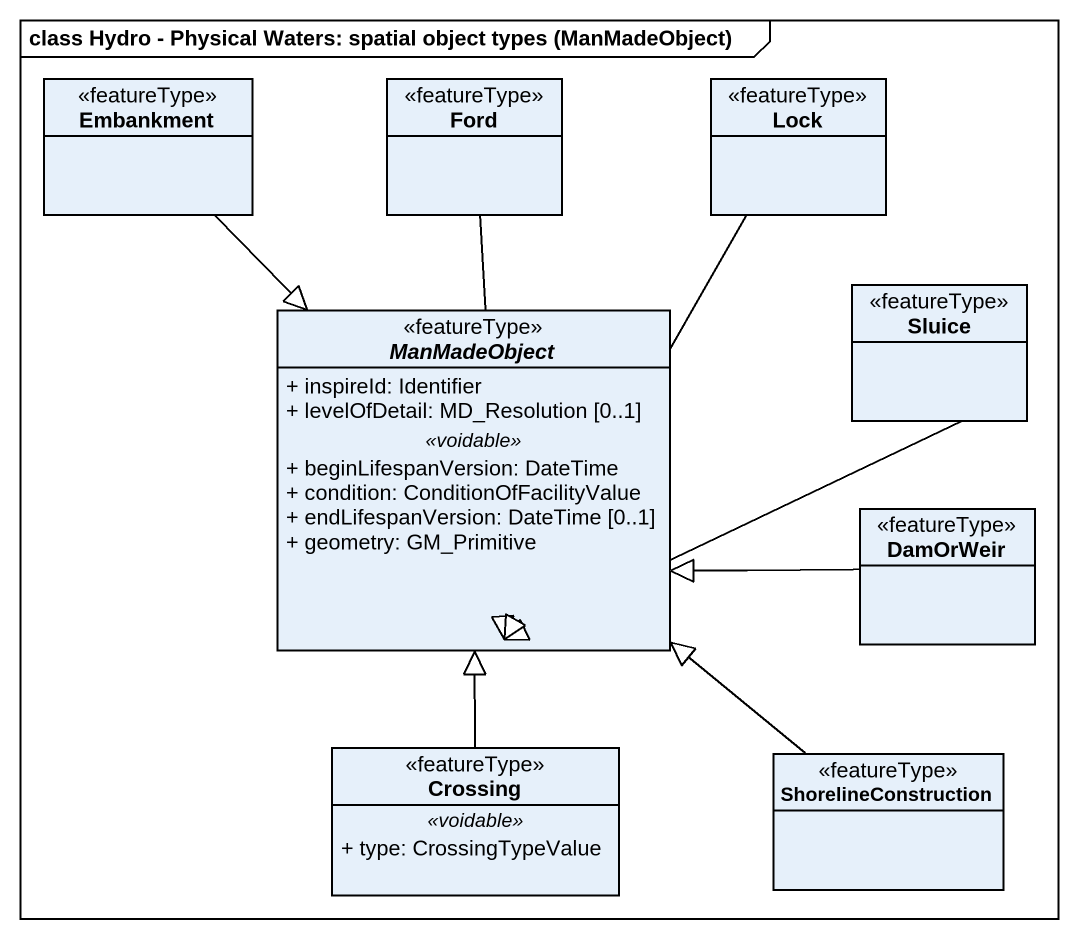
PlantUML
@startuml
mainframe class Hydro - Physical Waters: spatial object types (ManMadeObject)
hide circle
hide empty members
skinparam classAttributeIconSize 0
class Embankment <<featureType>>
class Ford <<featureType>>
class Lock <<featureType>>
abstract class ManMadeObject <<featureType>> {
  + inspireId: Identifier
  + levelOfDetail: MD_Resolution [0..1]
  .. <<voidable>> ..
  + beginLifespanVersion: DateTime
  + condition: ConditionOfFacilityValue
  + endLifespanVersion: DateTime [0..1]
  + geometry: GM_Primitive
}
class Sluice <<featureType>>
class DamOrWeir <<featureType>>
class Crossing <<featureType>> {
  .. <<voidable>> ..
  + type: CrossingTypeValue
}
class ShorelineConstruction <<featureType>>
Embankment --|> ManMadeObject
Ford --|> ManMadeObject
Lock --|> ManMadeObject
Sluice -left-|> ManMadeObject
DamOrWeir -left-|> ManMadeObject
Crossing -up-|> ManMadeObject
ShorelineConstruction -up-|> ManMadeObject
@enduml
